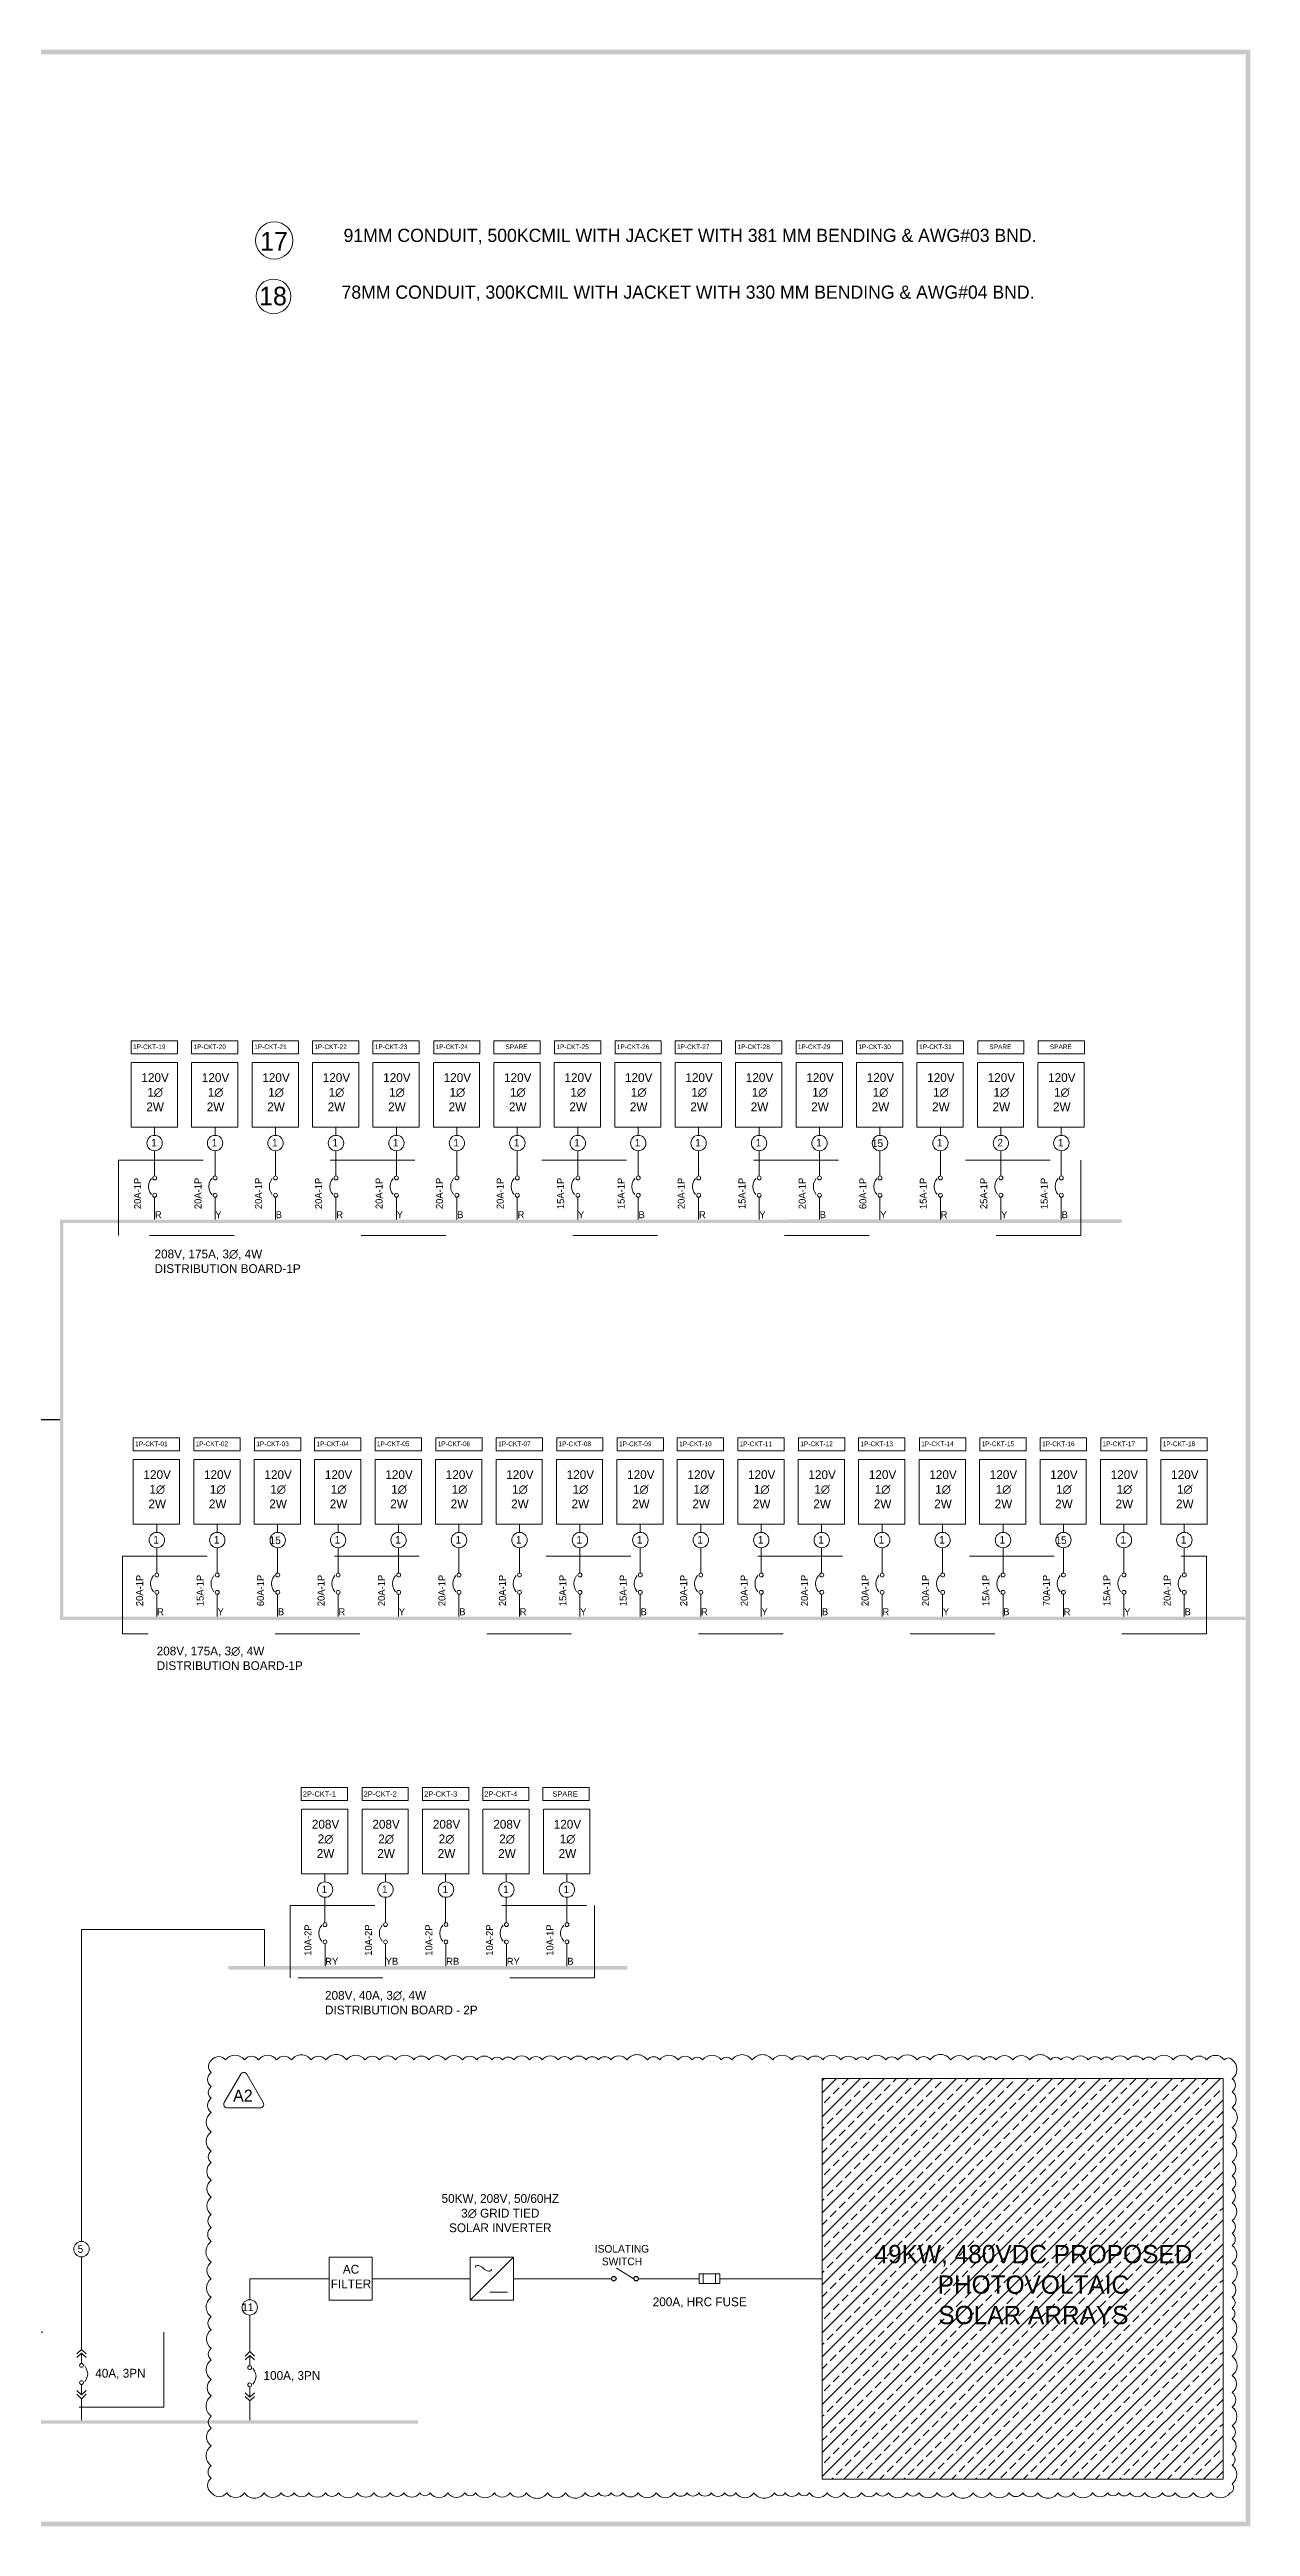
# Model space of a CAD drawing. Header units: millimetres. Extents: x 1.5 to 41.7, y 0.8 to 32.4.
# Drawn here: x 26.34 to 41.66, y 0.75 to 32.35 of the extents above; entities that cross this region are included whole.
import ezdxf

# ---------------------------------------------------------------- set-up
doc = ezdxf.new("R2010")
doc.units = ezdxf.units.MM
doc.header["$LTSCALE"] = 6
doc.linetypes.add('ACAD_ISO03W100', pattern=[30, 12, -18])
doc.linetypes.add('HIDDEN', pattern=[0.2, 0.1, -0.1])
for name, color, linetype in [('DASH', 7, 'ACAD_ISO03W100'), ('E-SYMB-SOURCE-DC', 7, 'Continuous'), ('PDF_Geometry', 7, 'Continuous'), ('PDF_Solid Fills', 7, 'Continuous'), ('PDF_Text', 7, 'Continuous')]:
    doc.layers.add(name, color=color, linetype=linetype)
doc.layers.add('Power', color=7, linetype='Continuous', lineweight=13)
doc.layers.add('UPS', color=7, linetype='Continuous', lineweight=13)
doc.styles.get("Standard").update_dxf_attribs({"font": 'gdt.shx'})

msp = doc.modelspace()

# ---------------------------------------------------------------- hatches: boundary and pattern name
at = {"lineweight": 0, "transparency": 33554559}
h = msp.add_hatch(dxfattribs=at)
h.set_pattern_fill('ANSI33', color=256, scale=0.034075)
h.set_pattern_definition([(45, (-25.47558, -2.7552), (-0.1530018, 0.1530018), []), (45, (-25.32257, -2.7552), (-0.1530018, 0.1530018), [0.1081886, -0.0540943])])
h.paths.add_polyline_path([(36.199, 6.471), (36.199, 1.359), (41.311, 1.359), (41.311, 6.471)])

# ---------------------------------------------------------------- linework, layer by layer
at = {"lineweight": 0}
for p, q in [((29.913, 3.916), (28.898, 3.916)), ((31.711, 3.916), (30.461, 3.916)), ((33.512, 3.916), (32.262, 3.916)), ((34.343, 3.916), (33.855, 3.916))]:
    msp.add_line(p, q, dxfattribs=at)
msp.add_lwpolyline([(36.199, 6.471), (41.311, 6.471), (41.311, 1.359), (36.199, 1.359)], close=True, dxfattribs=at)
at = {"layer": 'DASH', "linetype": 'ACAD_ISO03W100', "lineweight": 0, "ltscale": 0.015, "transparency": 33554687}
for points in [[(27.225, 18.183), (39.499, 18.183), (39.499, 17.222), (27.225, 17.222)], [(27.277, 13.133), (41.102, 13.133), (41.102, 12.144), (27.277, 12.144)], [(29.415, 8.676), (33.295, 8.676), (33.295, 7.752), (29.415, 7.752)], [(17.081, 3.232), (27.802, 3.232), (27.802, 2.276), (17.081, 2.276)]]:
    msp.add_lwpolyline(points, close=True, dxfattribs=at)
at = {"layer": 'E-SYMB-SOURCE-DC'}
for centre in [(33.541, 3.916), (33.826, 3.916)]:
    msp.add_circle(centre, 0.0286, dxfattribs=at)
at = {"layer": 'PDF_Geometry', "lineweight": 0, "transparency": 33554687}
for p, q in [((34.629, 3.916), (34.343, 3.916)), ((34.629, 3.976), (34.629, 3.854)), ((34.892, 3.976), (34.629, 3.976)), ((34.629, 3.854), (34.892, 3.854)), ((34.681, 3.854), (34.681, 3.976)), ((34.838, 3.854), (34.838, 3.976)), ((34.892, 3.854), (34.892, 3.976))]:
    msp.add_line(p, q, dxfattribs=at)
for points in [[(27.386, 19.707), (27.976, 19.707), (27.976, 19.541), (27.386, 19.541)], [(28.157, 19.707), (28.747, 19.707), (28.747, 19.541), (28.157, 19.541)], [(28.932, 19.707), (29.521, 19.707), (29.521, 19.541), (28.932, 19.541)], [(29.699, 19.707), (30.289, 19.707), (30.289, 19.541), (29.699, 19.541)], [(30.47, 19.707), (31.059, 19.707), (31.059, 19.541), (30.47, 19.541)], [(31.244, 19.707), (31.834, 19.707), (31.834, 19.541), (31.244, 19.541)], [(32.011, 19.707), (32.601, 19.707), (32.601, 19.541), (32.011, 19.541)], [(32.786, 19.707), (33.376, 19.707), (33.376, 19.541), (32.786, 19.541)], [(33.557, 19.707), (34.147, 19.707), (34.147, 19.541), (33.557, 19.541)], [(34.324, 19.707), (34.914, 19.707), (34.914, 19.541), (34.324, 19.541)], [(35.095, 19.707), (35.685, 19.707), (35.685, 19.541), (35.095, 19.541)], [(35.866, 19.707), (36.456, 19.707), (36.456, 19.541), (35.866, 19.541)], [(36.637, 19.707), (37.227, 19.707), (37.227, 19.541), (36.637, 19.541)], [(37.411, 19.707), (38.001, 19.707), (38.001, 19.541), (37.411, 19.541)], [(38.182, 19.707), (38.772, 19.707), (38.772, 19.541), (38.182, 19.541)], [(38.953, 19.707), (39.543, 19.707), (39.543, 19.541), (38.953, 19.541)], [(27.413, 14.642), (28.003, 14.642), (28.003, 14.476), (27.413, 14.476)], [(28.184, 14.642), (28.774, 14.642), (28.774, 14.476), (28.184, 14.476)], [(28.959, 14.642), (29.549, 14.642), (29.549, 14.476), (28.959, 14.476)], [(29.726, 14.642), (30.316, 14.642), (30.316, 14.476), (29.726, 14.476)], [(30.497, 14.642), (31.087, 14.642), (31.087, 14.476), (30.497, 14.476)], [(31.272, 14.642), (31.861, 14.642), (31.861, 14.476), (31.272, 14.476)], [(32.042, 14.642), (32.632, 14.642), (32.632, 14.476), (32.042, 14.476)], [(32.813, 14.642), (33.403, 14.642), (33.403, 14.476), (32.813, 14.476)], [(33.584, 14.642), (34.174, 14.642), (34.174, 14.476), (33.584, 14.476)], [(34.351, 14.642), (34.941, 14.642), (34.941, 14.476), (34.351, 14.476)], [(35.122, 14.642), (35.712, 14.642), (35.712, 14.476), (35.122, 14.476)], [(35.897, 14.642), (36.487, 14.642), (36.487, 14.476), (35.897, 14.476)], [(36.664, 14.642), (37.254, 14.642), (37.254, 14.476), (36.664, 14.476)], [(37.439, 14.642), (38.029, 14.642), (38.029, 14.476), (37.439, 14.476)], [(38.21, 14.642), (38.799, 14.642), (38.799, 14.476), (38.21, 14.476)], [(38.981, 14.642), (39.57, 14.642), (39.57, 14.476), (38.981, 14.476)], [(39.751, 14.642), (40.341, 14.642), (40.341, 14.476), (39.751, 14.476)], [(40.519, 14.642), (41.108, 14.642), (41.108, 14.476), (40.519, 14.476)], [(29.554, 10.183), (30.144, 10.183), (30.144, 10.016), (29.554, 10.016)], [(30.33, 10.183), (30.92, 10.183), (30.92, 10.016), (30.33, 10.016)], [(31.101, 10.183), (31.691, 10.183), (31.691, 10.016), (31.101, 10.016)], [(31.869, 10.183), (32.458, 10.183), (32.458, 10.016), (31.869, 10.016)], [(32.636, 10.183), (33.226, 10.183), (33.226, 10.016), (32.636, 10.016)], [(31.4, 8.458), (31.389, 8.454), (31.38, 8.445), (31.378, 8.434), (31.38, 8.42), (31.389, 8.413), (31.4, 8.409), (31.413, 8.413), (31.422, 8.42), (31.424, 8.434), (31.422, 8.445), (31.413, 8.454)], [(31.4, 8.238), (31.389, 8.234), (31.38, 8.224), (31.378, 8.213), (31.38, 8.2), (31.389, 8.193), (31.4, 8.189), (31.413, 8.193), (31.422, 8.2), (31.424, 8.213), (31.422, 8.224), (31.413, 8.234)]]:
    msp.add_lwpolyline(points, close=True, dxfattribs=at)
for points in [[(27.386, 19.431), (27.386, 18.606), (27.976, 18.606), (27.976, 19.431), (27.39, 19.431)], [(28.157, 19.431), (28.157, 18.606), (28.747, 18.606), (28.747, 19.431), (28.161, 19.431)], [(28.928, 19.431), (28.928, 18.606), (29.518, 18.606), (29.518, 19.431), (28.932, 19.431)], [(29.699, 19.431), (29.699, 18.606), (30.289, 18.606), (30.289, 19.431), (29.702, 19.431)], [(30.47, 19.431), (30.47, 18.606), (31.059, 18.606), (31.059, 19.431), (30.473, 19.431)], [(31.24, 19.431), (31.24, 18.606), (31.83, 18.606), (31.83, 19.431), (31.244, 19.431)], [(32.011, 19.431), (32.011, 18.606), (32.601, 18.606), (32.601, 19.431), (32.015, 19.431)], [(32.782, 19.431), (32.782, 18.606), (33.372, 18.606), (33.372, 19.431), (32.786, 19.431)], [(33.553, 19.431), (33.553, 18.606), (34.143, 18.606), (34.143, 19.431), (33.557, 19.431)], [(34.324, 19.431), (34.324, 18.606), (34.914, 18.606), (34.914, 19.431), (34.328, 19.431)], [(35.095, 19.431), (35.095, 18.606), (35.685, 18.606), (35.685, 19.431), (35.099, 19.431)], [(35.866, 19.431), (35.866, 18.606), (36.456, 18.606), (36.456, 19.431), (35.87, 19.431)], [(36.637, 19.431), (36.637, 18.606), (37.227, 18.606), (37.227, 19.431), (36.641, 19.431)], [(37.408, 19.431), (37.408, 18.606), (37.998, 18.606), (37.998, 19.431), (37.411, 19.431)], [(38.179, 19.431), (38.179, 18.606), (38.768, 18.606), (38.768, 19.431), (38.182, 19.431)], [(38.949, 19.431), (38.949, 18.606), (39.539, 18.606), (39.539, 19.431), (38.953, 19.431)], [(27.685, 18.503), (27.685, 18.606)], [(28.456, 18.503), (28.456, 18.606)], [(29.226, 18.503), (29.226, 18.606)], [(29.997, 18.503), (29.997, 18.606)], [(30.768, 18.503), (30.768, 18.606)], [(31.539, 18.503), (31.539, 18.606)], [(32.31, 18.503), (32.31, 18.606)], [(33.081, 18.503), (33.081, 18.606)], [(33.852, 18.503), (33.852, 18.606)], [(34.623, 18.503), (34.623, 18.606)], [(35.394, 18.503), (35.394, 18.606)], [(36.165, 18.503), (36.165, 18.606)], [(36.935, 18.503), (36.935, 18.606)], [(37.706, 18.503), (37.706, 18.606)], [(38.477, 18.503), (38.477, 18.606)], [(39.248, 18.503), (39.248, 18.606)], [(27.685, 17.982), (27.685, 18.305)], [(28.456, 17.982), (28.456, 18.305)], [(29.226, 17.982), (29.226, 18.305)], [(29.997, 17.982), (29.997, 18.305)], [(30.768, 17.982), (30.768, 18.305)], [(31.539, 17.982), (31.539, 18.305)], [(32.31, 17.982), (32.31, 18.305)], [(33.081, 17.982), (33.081, 18.305)], [(33.852, 17.982), (33.852, 18.305)], [(34.623, 17.982), (34.623, 18.305)], [(35.394, 17.982), (35.394, 18.305)], [(36.165, 17.982), (36.165, 18.305)], [(36.935, 17.982), (36.935, 18.305)], [(37.706, 17.982), (37.706, 18.305)], [(38.477, 17.982), (38.477, 18.305)], [(39.248, 17.982), (39.248, 18.305)], [(27.644, 17.951), (27.623, 17.919), (27.61, 17.885), (27.606, 17.848), (27.61, 17.811), (27.623, 17.775), (27.644, 17.745)], [(27.685, 17.714), (27.685, 17.428)], [(28.414, 17.951), (28.394, 17.919), (28.381, 17.885), (28.377, 17.848), (28.381, 17.811), (28.394, 17.775), (28.414, 17.745)], [(28.456, 17.714), (28.456, 17.428)], [(29.185, 17.951), (29.165, 17.919), (29.152, 17.885), (29.148, 17.848), (29.152, 17.811), (29.165, 17.775), (29.185, 17.745)], [(29.226, 17.714), (29.226, 17.428)], [(29.956, 17.951), (29.936, 17.919), (29.923, 17.885), (29.919, 17.848), (29.923, 17.811), (29.936, 17.775), (29.956, 17.745)], [(29.997, 17.714), (29.997, 17.428)], [(30.727, 17.951), (30.707, 17.919), (30.694, 17.885), (30.69, 17.848), (30.694, 17.811), (30.707, 17.775), (30.727, 17.745)], [(30.768, 17.714), (30.768, 17.428)], [(31.498, 17.951), (31.478, 17.919), (31.464, 17.885), (31.461, 17.848), (31.464, 17.811), (31.478, 17.775), (31.498, 17.745)], [(31.539, 17.714), (31.539, 17.428)], [(32.269, 17.951), (32.248, 17.919), (32.235, 17.885), (32.232, 17.848), (32.235, 17.811), (32.248, 17.775), (32.269, 17.745)], [(32.31, 17.714), (32.31, 17.428)], [(33.04, 17.951), (33.019, 17.919), (33.006, 17.885), (33.003, 17.848), (33.006, 17.811), (33.019, 17.775), (33.04, 17.745)], [(33.081, 17.714), (33.081, 17.428)], [(33.811, 17.951), (33.79, 17.919), (33.777, 17.885), (33.773, 17.848), (33.777, 17.811), (33.79, 17.775), (33.811, 17.745)], [(33.852, 17.714), (33.852, 17.428)], [(34.582, 17.951), (34.561, 17.919), (34.548, 17.885), (34.544, 17.848), (34.548, 17.811), (34.561, 17.775), (34.582, 17.745)], [(34.623, 17.714), (34.623, 17.428)], [(35.353, 17.951), (35.332, 17.919), (35.319, 17.885), (35.315, 17.848), (35.319, 17.811), (35.332, 17.775), (35.353, 17.745)], [(35.394, 17.714), (35.394, 17.428)], [(36.123, 17.951), (36.103, 17.919), (36.09, 17.885), (36.086, 17.848), (36.09, 17.811), (36.103, 17.775), (36.123, 17.745)], [(36.165, 17.714), (36.165, 17.428)], [(36.894, 17.951), (36.874, 17.919), (36.861, 17.885), (36.857, 17.848), (36.861, 17.811), (36.874, 17.775), (36.894, 17.745)], [(36.935, 17.714), (36.935, 17.428)], [(37.665, 17.951), (37.645, 17.919), (37.632, 17.885), (37.628, 17.848), (37.632, 17.811), (37.645, 17.775), (37.665, 17.745)], [(37.706, 17.714), (37.706, 17.428)], [(38.436, 17.951), (38.416, 17.919), (38.403, 17.885), (38.399, 17.848), (38.403, 17.811), (38.416, 17.775), (38.436, 17.745)], [(38.477, 17.714), (38.477, 17.428)], [(39.207, 17.951), (39.187, 17.919), (39.173, 17.885), (39.17, 17.848), (39.173, 17.811), (39.187, 17.775), (39.207, 17.745)], [(39.248, 17.714), (39.248, 17.428)], [(27.413, 14.366), (27.413, 13.541), (28.003, 13.541), (28.003, 14.366), (27.417, 14.366)], [(28.184, 14.366), (28.184, 13.541), (28.774, 13.541), (28.774, 14.366), (28.188, 14.366)], [(28.955, 14.366), (28.955, 13.541), (29.545, 13.541), (29.545, 14.366), (28.959, 14.366)], [(29.726, 14.366), (29.726, 13.541), (30.316, 13.541), (30.316, 14.366), (29.73, 14.366)], [(30.497, 14.366), (30.497, 13.541), (31.087, 13.541), (31.087, 14.366), (30.501, 14.366)], [(31.268, 14.366), (31.268, 13.541), (31.858, 13.541), (31.858, 14.366), (31.272, 14.366)], [(32.039, 14.366), (32.039, 13.541), (32.629, 13.541), (32.629, 14.366), (32.042, 14.366)], [(32.81, 14.366), (32.81, 13.541), (33.399, 13.541), (33.399, 14.366), (32.813, 14.366)], [(33.581, 14.366), (33.581, 13.541), (34.17, 13.541), (34.17, 14.366), (33.584, 14.366)], [(34.351, 14.366), (34.351, 13.541), (34.941, 13.541), (34.941, 14.366), (34.355, 14.366)], [(35.122, 14.366), (35.122, 13.541), (35.712, 13.541), (35.712, 14.366), (35.126, 14.366)], [(35.893, 14.366), (35.893, 13.541), (36.483, 13.541), (36.483, 14.366), (35.897, 14.366)], [(36.664, 14.366), (36.664, 13.541), (37.254, 13.541), (37.254, 14.366), (36.668, 14.366)], [(37.435, 14.366), (37.435, 13.541), (38.025, 13.541), (38.025, 14.366), (37.439, 14.366)], [(38.206, 14.366), (38.206, 13.541), (38.796, 13.541), (38.796, 14.366), (38.21, 14.366)], [(38.977, 14.366), (38.977, 13.541), (39.567, 13.541), (39.567, 14.366), (38.981, 14.366)], [(39.748, 14.366), (39.748, 13.541), (40.338, 13.541), (40.338, 14.366), (39.751, 14.366)], [(40.519, 14.366), (40.519, 13.541), (41.108, 13.541), (41.108, 14.366), (40.522, 14.366)], [(27.712, 13.438), (27.712, 13.541)], [(28.483, 13.438), (28.483, 13.541)], [(29.254, 13.438), (29.254, 13.541)], [(30.025, 13.438), (30.025, 13.541)], [(30.796, 13.438), (30.796, 13.541)], [(31.566, 13.438), (31.566, 13.541)], [(32.337, 13.438), (32.337, 13.541)], [(33.108, 13.438), (33.108, 13.541)], [(33.879, 13.438), (33.879, 13.541)], [(34.65, 13.438), (34.65, 13.541)], [(35.421, 13.438), (35.421, 13.541)], [(36.192, 13.438), (36.192, 13.541)], [(36.963, 13.438), (36.963, 13.541)], [(37.734, 13.438), (37.734, 13.541)], [(38.505, 13.438), (38.505, 13.541)], [(39.275, 13.438), (39.275, 13.541)], [(40.046, 13.438), (40.046, 13.541)], [(40.817, 13.438), (40.817, 13.541)], [(27.712, 12.917), (27.712, 13.24)], [(28.483, 12.917), (28.483, 13.24)], [(29.254, 12.917), (29.254, 13.24)], [(30.025, 12.917), (30.025, 13.24)], [(30.796, 12.917), (30.796, 13.24)], [(31.566, 12.917), (31.566, 13.24)], [(32.337, 12.917), (32.337, 13.24)], [(33.108, 12.917), (33.108, 13.24)], [(33.879, 12.917), (33.879, 13.24)], [(34.65, 12.917), (34.65, 13.24)], [(35.421, 12.917), (35.421, 13.24)], [(36.192, 12.917), (36.192, 13.24)], [(36.963, 12.917), (36.963, 13.24)], [(37.734, 12.917), (37.734, 13.24)], [(38.505, 12.917), (38.505, 13.24)], [(39.275, 12.917), (39.275, 13.24)], [(40.046, 12.917), (40.046, 13.24)], [(40.817, 12.917), (40.817, 13.24)], [(27.671, 12.886), (27.65, 12.854), (27.637, 12.82), (27.634, 12.783), (27.637, 12.746), (27.65, 12.71), (27.671, 12.68)], [(27.712, 12.649), (27.712, 12.363)], [(28.442, 12.886), (28.421, 12.854), (28.408, 12.82), (28.405, 12.783), (28.408, 12.746), (28.421, 12.71), (28.442, 12.68)], [(28.483, 12.649), (28.483, 12.363)], [(29.213, 12.886), (29.192, 12.854), (29.179, 12.82), (29.175, 12.783), (29.179, 12.746), (29.192, 12.71), (29.213, 12.68)], [(29.254, 12.649), (29.254, 12.363)], [(29.984, 12.886), (29.963, 12.854), (29.95, 12.82), (29.946, 12.783), (29.95, 12.746), (29.963, 12.71), (29.984, 12.68)], [(30.025, 12.649), (30.025, 12.363)], [(30.755, 12.886), (30.734, 12.854), (30.721, 12.82), (30.717, 12.783), (30.721, 12.746), (30.734, 12.71), (30.755, 12.68)], [(30.796, 12.649), (30.796, 12.363)], [(31.525, 12.886), (31.505, 12.854), (31.492, 12.82), (31.488, 12.783), (31.492, 12.746), (31.505, 12.71), (31.525, 12.68)], [(31.566, 12.649), (31.566, 12.363)], [(32.296, 12.886), (32.276, 12.854), (32.263, 12.82), (32.259, 12.783), (32.263, 12.746), (32.276, 12.71), (32.296, 12.68)], [(32.337, 12.649), (32.337, 12.363)], [(33.067, 12.886), (33.047, 12.854), (33.034, 12.82), (33.03, 12.783), (33.034, 12.746), (33.047, 12.71), (33.067, 12.68)], [(33.108, 12.649), (33.108, 12.363)], [(33.838, 12.886), (33.818, 12.854), (33.805, 12.82), (33.801, 12.783), (33.805, 12.746), (33.818, 12.71), (33.838, 12.68)], [(33.879, 12.649), (33.879, 12.363)], [(34.609, 12.886), (34.588, 12.854), (34.575, 12.82), (34.572, 12.783), (34.575, 12.746), (34.588, 12.71), (34.609, 12.68)], [(34.65, 12.649), (34.65, 12.363)], [(35.38, 12.886), (35.359, 12.854), (35.346, 12.82), (35.343, 12.783), (35.346, 12.746), (35.359, 12.71), (35.38, 12.68)], [(35.421, 12.649), (35.421, 12.363)], [(36.151, 12.886), (36.13, 12.854), (36.117, 12.82), (36.113, 12.783), (36.117, 12.746), (36.13, 12.71), (36.151, 12.68)], [(36.192, 12.649), (36.192, 12.363)], [(36.922, 12.886), (36.901, 12.854), (36.888, 12.82), (36.884, 12.783), (36.888, 12.746), (36.901, 12.71), (36.922, 12.68)], [(36.963, 12.649), (36.963, 12.363)], [(37.693, 12.886), (37.672, 12.854), (37.659, 12.82), (37.655, 12.783), (37.659, 12.746), (37.672, 12.71), (37.693, 12.68)], [(37.734, 12.649), (37.734, 12.363)], [(38.463, 12.886), (38.443, 12.854), (38.43, 12.82), (38.426, 12.783), (38.43, 12.746), (38.443, 12.71), (38.463, 12.68)], [(38.505, 12.649), (38.505, 12.363)], [(39.234, 12.886), (39.214, 12.854), (39.201, 12.82), (39.197, 12.783), (39.201, 12.746), (39.214, 12.71), (39.234, 12.68)], [(39.275, 12.649), (39.275, 12.363)], [(40.005, 12.886), (39.985, 12.854), (39.972, 12.82), (39.968, 12.783), (39.972, 12.746), (39.985, 12.71), (40.005, 12.68)], [(40.046, 12.649), (40.046, 12.363)], [(40.776, 12.886), (40.756, 12.854), (40.743, 12.82), (40.739, 12.783), (40.743, 12.746), (40.756, 12.71), (40.776, 12.68)], [(40.817, 12.649), (40.817, 12.363)], [(29.558, 9.906), (29.558, 9.081), (30.149, 9.081), (30.149, 9.906), (29.563, 9.906)], [(30.33, 9.906), (30.33, 9.081), (30.92, 9.081), (30.92, 9.906), (30.334, 9.906)], [(31.101, 9.906), (31.101, 9.081), (31.691, 9.081), (31.691, 9.906), (31.105, 9.906)], [(31.872, 9.906), (31.872, 9.081), (32.462, 9.081), (32.462, 9.906), (31.876, 9.906)], [(32.643, 9.906), (32.643, 9.081), (33.235, 9.081), (33.235, 9.906), (32.647, 9.906)], [(29.854, 8.977), (29.854, 9.081)], [(30.629, 8.979), (30.629, 9.081)], [(31.396, 8.977), (31.396, 9.081)], [(32.167, 8.977), (32.167, 9.081)], [(32.944, 8.979), (32.944, 9.081)], [(29.854, 8.458), (29.854, 8.781)], [(30.629, 8.458), (30.629, 8.781)], [(31.396, 8.458), (31.396, 8.781)], [(32.167, 8.458), (32.167, 8.781)], [(32.944, 8.458), (32.944, 8.781)], [(29.817, 8.426), (29.797, 8.394), (29.784, 8.361), (29.778, 8.323), (29.784, 8.286), (29.797, 8.251), (29.817, 8.221)], [(30.588, 8.426), (30.568, 8.394), (30.554, 8.361), (30.551, 8.323), (30.554, 8.286), (30.568, 8.251), (30.588, 8.221)], [(31.361, 8.426), (31.338, 8.394), (31.325, 8.361), (31.322, 8.323), (31.325, 8.286), (31.338, 8.251), (31.361, 8.221)], [(32.132, 8.426), (32.109, 8.394), (32.096, 8.361), (32.093, 8.323), (32.096, 8.286), (32.109, 8.251), (32.132, 8.221)], [(32.903, 8.426), (32.882, 8.394), (32.867, 8.361), (32.863, 8.323), (32.867, 8.286), (32.882, 8.251), (32.903, 8.221)], [(29.858, 8.189), (29.858, 7.903)], [(30.629, 8.189), (30.629, 7.903)], [(31.4, 8.189), (31.4, 7.903)], [(32.173, 8.189), (32.173, 7.903)], [(32.944, 8.189), (32.944, 7.903)], [(26.752, 3.014), (26.752, 4.194)], [(28.898, 3.647), (28.898, 3.916)], [(28.898, 2.985), (28.898, 3.451)], [(26.811, 2.958), (26.752, 3.014), (26.692, 2.958)], [(26.692, 2.909), (26.752, 2.965), (26.752, 2.835)], [(26.811, 2.909), (26.752, 2.965)], [(28.957, 2.929), (28.898, 2.985), (28.838, 2.929)], [(28.838, 2.88), (28.898, 2.936), (28.898, 2.806)], [(28.957, 2.88), (28.898, 2.936)], [(26.752, 2.566), (26.752, 2.433)], [(26.793, 2.803), (26.813, 2.771), (26.826, 2.736), (26.832, 2.7), (26.826, 2.663), (26.813, 2.628), (26.793, 2.598)], [(28.898, 2.537), (28.898, 2.404)], [(28.939, 2.774), (28.959, 2.742), (28.972, 2.707), (28.978, 2.671), (28.972, 2.634), (28.959, 2.599), (28.939, 2.569)], [(26.692, 2.489), (26.752, 2.433), (26.811, 2.489)], [(26.692, 2.441), (26.752, 2.385), (26.811, 2.441)], [(26.752, 2.385), (26.752, 2.11)], [(28.838, 2.46), (28.898, 2.404), (28.957, 2.46)], [(28.838, 2.412), (28.898, 2.356), (28.957, 2.412)], [(28.898, 2.356), (28.898, 2.11)]]:
    msp.add_lwpolyline(points, dxfattribs=at)
at = {"layer": 'PDF_Geometry', "linetype": 'ByBlock', "lineweight": 0}
for points in [[(41.427, 6.706, -0.520567), (41.427, 6.467, -0.520567), (41.427, 6.299, -0.520567), (41.427, 6.1, -0.520567), (41.427, 5.843, -0.520567), (41.427, 5.639, -0.520567), (41.427, 5.406, -0.520567), (41.427, 5.229, -0.520567), (41.427, 5.051, -0.520567), (41.427, 4.885, -0.520567), (41.427, 4.658, -0.520567), (41.427, 4.494, -0.520567), (41.427, 4.339, -0.520567), (41.427, 4.113, -0.520567), (41.427, 3.863, -0.520567), (41.427, 3.68, -0.520567), (41.427, 3.538, -0.520567), (41.427, 3.401, -0.520567), (41.427, 3.163, -0.520567), (41.427, 2.927, -0.520567), (41.427, 2.68, -0.520567), (41.427, 2.463, -0.520567), (41.427, 2.278, -0.520567), (41.427, 2.039, -0.520567), (41.427, 1.876, -0.520567), (41.427, 1.679, -0.520567), (41.427, 1.536, -0.520567), (41.427, 1.3, -0.520567), (41.402, 1.182, -0.520567), (41.158, 1.182, -0.520567), (40.934, 1.182, -0.520567), (40.7, 1.182, -0.520567), (40.538, 1.182, -0.520567), (40.313, 1.182, -0.520567), (40.122, 1.182, -0.520567), (39.98, 1.182, -0.520567), (39.84, 1.182, -0.520567), (39.648, 1.182, -0.520567), (39.403, 1.182, -0.520567), (39.205, 1.182, -0.520567), (38.951, 1.182, -0.520567), (38.758, 1.182, -0.520567), (38.582, 1.182, -0.520567), (38.339, 1.182, -0.520567), (38.124, 1.182, -0.520567), (37.864, 1.182, -0.520567), (37.665, 1.182, -0.520567), (37.432, 1.182, -0.520567), (37.282, 1.182, -0.520567), (37.045, 1.182, -0.520567), (36.89, 1.182, -0.520567), (36.702, 1.182, -0.520567), (36.476, 1.182, -0.520567), (36.263, 1.182, -0.520567), (36.035, 1.182, -0.520567), (35.9, 1.182, -0.520567), (35.726, 1.182, -0.520567), (35.589, 1.182, -0.520567), (35.33, 1.182, -0.520567), (35.098, 1.182, -0.520567), (34.955, 1.182, -0.520567), (34.784, 1.182, -0.520567), (34.627, 1.182, -0.520567), (34.474, 1.182, -0.520567), (34.314, 1.182, -0.520567), (34.083, 1.182, -0.520567), (33.852, 1.182, -0.520567), (33.658, 1.182, -0.520567), (33.507, 1.182, -0.520567), (33.349, 1.182, -0.520567), (33.175, 1.182, -0.520567), (32.925, 1.182, -0.520567), (32.695, 1.182, -0.520567), (32.429, 1.182, -0.520567), (32.218, 1.182, -0.520567), (32.018, 1.182, -0.520567), (31.779, 1.182, -0.520567), (31.643, 1.182, -0.520567), (31.426, 1.182, -0.520567), (31.2, 1.182, -0.520567), (31.066, 1.182, -0.520567), (30.864, 1.182, -0.520567), (30.689, 1.182, -0.520567), (30.482, 1.182, -0.520567), (30.274, 1.182, -0.520567), (30.03, 1.182, -0.520567), (29.864, 1.182, -0.520567), (29.653, 1.182, -0.520567), (29.464, 1.182, -0.520567), (29.298, 1.182, -0.520567), (29.083, 1.182, -0.520567), (28.831, 1.182, -0.520567), (28.605, 1.182, -0.520567), (28.408, 1.187, -0.520567), (28.408, 1.371, -0.520567), (28.408, 1.53, -0.520567), (28.408, 1.782, -0.520567), (28.408, 2.01, -0.520567), (28.408, 2.161, -0.520567), (28.408, 2.421, -0.520567), (28.408, 2.63, -0.520567), (28.408, 2.878, -0.520567), (28.408, 3.028, -0.520567), (28.408, 3.265, -0.520567), (28.408, 3.429, -0.520567), (28.408, 3.678, -0.520567), (28.408, 3.915, -0.520567), (28.408, 4.128, -0.520567), (28.408, 4.392, -0.520567), (28.408, 4.57, -0.520567), (28.408, 4.735, -0.520567), (28.408, 4.955, -0.520567), (28.408, 5.171, -0.520567), (28.408, 5.397, -0.520567), (28.408, 5.544, -0.520567), (28.408, 5.789, -0.520567), (28.408, 6.034, -0.520567), (28.408, 6.218, -0.520567), (28.408, 6.367, -0.520567), (28.408, 6.548, -0.520567), (28.416, 6.706, -0.520567), (28.589, 6.706, -0.520567), (28.83, 6.706, -0.520567), (29.011, 6.706, -0.520567), (29.241, 6.706, -0.520567), (29.43, 6.706, -0.520567), (29.681, 6.706, -0.520567), (29.868, 6.706, -0.520567), (30.134, 6.706, -0.520567), (30.367, 6.706, -0.520567), (30.555, 6.706, -0.520567), (30.757, 6.706, -0.520567), (30.991, 6.706, -0.520567), (31.184, 6.706, -0.520567), (31.395, 6.706, -0.520567), (31.611, 6.706, -0.520567), (31.794, 6.706, -0.520567), (31.987, 6.706, -0.520567), (32.123, 6.706, -0.520567), (32.267, 6.706, -0.520567), (32.465, 6.706, -0.520567), (32.629, 6.706, -0.520567), (32.832, 6.706, -0.520567), (32.994, 6.706, -0.520567), (33.188, 6.706, -0.520567), (33.345, 6.706, -0.520567), (33.505, 6.706, -0.520567), (33.707, 6.706, -0.520567), (33.971, 6.706, -0.520567), (34.128, 6.706, -0.520567), (34.36, 6.706, -0.520567), (34.54, 6.706, -0.520567), (34.674, 6.706, -0.520567), (34.912, 6.706, -0.520567), (35.046, 6.706, -0.520567), (35.306, 6.706, -0.520567), (35.569, 6.706, -0.520567), (35.81, 6.706, -0.520567), (36.014, 6.706, -0.520567), (36.207, 6.706, -0.520567), (36.438, 6.706, -0.520567), (36.629, 6.706, -0.520567), (36.779, 6.706, -0.520567), (37.009, 6.706, -0.520567), (37.163, 6.706, -0.520567), (37.41, 6.706, -0.520567), (37.574, 6.706, -0.520567), (37.841, 6.706, -0.520567), (38.058, 6.706, -0.520567), (38.261, 6.706, -0.520567), (38.417, 6.706, -0.520567), (38.63, 6.706, -0.520567), (38.848, 6.706, -0.520567), (39.11, 6.706, -0.520567), (39.243, 6.706, -0.520567), (39.395, 6.706, -0.520567), (39.592, 6.706, -0.520567), (39.757, 6.706, -0.520567), (39.896, 6.706, -0.520567), (40.099, 6.706, -0.520567), (40.293, 6.706, -0.520567), (40.436, 6.706, -0.520567), (40.677, 6.706, -0.520567), (40.908, 6.706, -0.520567), (41.101, 6.706, -0.520567), (41.328, 6.706, -0.520567)], [(28.783, 6.524), (28.574, 6.162, 0.57735), (28.613, 6.094), (29.031, 6.094, 0.57735), (29.07, 6.162), (28.861, 6.524, 0.57735)]]:
    msp.add_lwpolyline(points, format="xyb", close=True, dxfattribs=at)
at = {"layer": 'PDF_Geometry', "lineweight": 0, "transparency": 33554687}
for centre, radius in [((29.21, 29.917), 0.238), ((29.201, 29.204), 0.221), ((27.685, 18.403), 0.0982), ((28.456, 18.403), 0.0982), ((29.227, 18.403), 0.0982), ((29.998, 18.403), 0.0982), ((30.769, 18.403), 0.0982), ((31.54, 18.403), 0.0982), ((32.311, 18.403), 0.0982), ((33.082, 18.403), 0.0982), ((33.853, 18.403), 0.0982), ((34.623, 18.403), 0.0982), ((35.394, 18.403), 0.0982), ((36.165, 18.403), 0.0982), ((36.936, 18.403), 0.0982), ((37.707, 18.403), 0.0982), ((38.478, 18.403), 0.0982), ((39.249, 18.403), 0.0982), ((27.686, 17.958), 0.0248), ((27.686, 17.737), 0.0248), ((28.456, 17.958), 0.0248), ((28.456, 17.737), 0.0248), ((29.227, 17.958), 0.0248), ((29.227, 17.737), 0.0248), ((29.998, 17.958), 0.0248), ((29.998, 17.737), 0.0248), ((30.769, 17.958), 0.0248), ((30.769, 17.737), 0.0248), ((31.54, 17.958), 0.0248), ((31.54, 17.737), 0.0248), ((32.311, 17.958), 0.0248), ((32.311, 17.737), 0.0248), ((33.082, 17.958), 0.0248), ((33.082, 17.737), 0.0248), ((33.853, 17.958), 0.0248), ((33.853, 17.737), 0.0248), ((34.624, 17.958), 0.0248), ((34.624, 17.737), 0.0248), ((35.395, 17.958), 0.0248), ((35.395, 17.737), 0.0248), ((36.165, 17.958), 0.0248), ((36.165, 17.737), 0.0248), ((36.936, 17.958), 0.0248), ((36.936, 17.737), 0.0248), ((37.707, 17.958), 0.0248), ((37.707, 17.737), 0.0248), ((38.478, 17.958), 0.0248), ((38.478, 17.737), 0.0248), ((39.249, 17.958), 0.0248), ((39.249, 17.737), 0.0248), ((27.713, 13.338), 0.0982), ((28.484, 13.338), 0.0982), ((29.255, 13.338), 0.0982), ((30.025, 13.338), 0.0982), ((30.796, 13.338), 0.0982), ((31.567, 13.338), 0.0982), ((32.338, 13.338), 0.0982), ((33.109, 13.338), 0.0982), ((33.88, 13.338), 0.0982), ((34.651, 13.338), 0.0982), ((35.422, 13.338), 0.0982), ((36.193, 13.338), 0.0982), ((36.964, 13.338), 0.0982), ((37.734, 13.338), 0.0982), ((38.505, 13.338), 0.0982), ((39.276, 13.338), 0.0982), ((40.047, 13.338), 0.0982), ((40.818, 13.338), 0.0982), ((27.713, 12.893), 0.0248), ((27.713, 12.672), 0.0248), ((28.484, 12.893), 0.0248), ((28.484, 12.672), 0.0248), ((29.255, 12.893), 0.0248), ((29.255, 12.672), 0.0248), ((30.026, 12.893), 0.0248), ((30.026, 12.672), 0.0248), ((30.797, 12.893), 0.0248), ((30.797, 12.672), 0.0248), ((31.567, 12.893), 0.0248), ((31.567, 12.672), 0.0248), ((32.338, 12.893), 0.0248), ((32.338, 12.672), 0.0248), ((33.109, 12.893), 0.0248), ((33.109, 12.672), 0.0248), ((33.88, 12.893), 0.0248), ((33.88, 12.672), 0.0248), ((34.651, 12.893), 0.0248), ((34.651, 12.672), 0.0248), ((35.422, 12.893), 0.0248), ((35.422, 12.672), 0.0248), ((36.193, 12.893), 0.0248), ((36.193, 12.672), 0.0248), ((36.964, 12.893), 0.0248), ((36.964, 12.672), 0.0248), ((37.735, 12.893), 0.0248), ((37.735, 12.672), 0.0248), ((38.506, 12.893), 0.0248), ((38.506, 12.672), 0.0248), ((39.276, 12.893), 0.0248), ((39.276, 12.672), 0.0248), ((40.047, 12.893), 0.0248), ((40.047, 12.672), 0.0248), ((40.818, 12.893), 0.0248), ((40.818, 12.672), 0.0248), ((29.859, 8.879), 0.098), ((30.63, 8.879), 0.0982), ((31.401, 8.879), 0.0982), ((32.172, 8.879), 0.0982), ((32.943, 8.879), 0.0982), ((29.858, 8.433), 0.0243), ((29.858, 8.213), 0.0243), ((30.63, 8.433), 0.0248), ((30.63, 8.213), 0.0248), ((32.172, 8.433), 0.0248), ((32.172, 8.213), 0.0249), ((32.944, 8.433), 0.0243), ((32.944, 8.213), 0.0243), ((26.752, 4.292), 0.0982), ((28.898, 3.549), 0.0982), ((26.752, 2.81), 0.0243), ((26.752, 2.59), 0.0243), ((28.898, 2.781), 0.0243), ((28.898, 2.561), 0.0243)]:
    msp.add_circle(centre, radius, dxfattribs=at)
at = {"layer": 'PDF_Solid Fills', "lineweight": 9, "transparency": 33554687}
for points in [[(1.538, 32.353), (1.602, 32.29), (41.661, 32.353)], [(1.602, 32.29), (41.661, 32.353), (41.661, 32.29)], [(41.661, 32.353), (41.598, 32.289), (41.661, 0.755)], [(41.598, 32.289), (41.661, 0.755), (41.598, 0.818)], [(41.661, 0.755), (41.661, 0.818), (1.538, 0.755)], [(41.661, 0.818), (1.538, 0.755), (1.602, 0.818)]]:
    msp.add_solid(points, dxfattribs=at)
at = {"layer": 'PDF_Solid Fills', "color": 8, "lineweight": 0, "true_color": 0x808080, "transparency": 33554687}
for points in [[(40.019, 17.428), (40.019, 17.385), (26.477, 17.427)], [(40.019, 17.385), (26.477, 17.427), (26.477, 17.384)], [(26.477, 17.427), (26.52, 17.427), (26.477, 12.32)], [(26.52, 17.427), (26.477, 12.32), (26.52, 12.32)], [(41.594, 12.363), (41.594, 12.32), (26.477, 12.363)], [(41.594, 12.32), (26.477, 12.363), (26.477, 12.32)], [(33.715, 7.903), (33.715, 7.86), (28.623, 7.903)], [(33.715, 7.86), (28.623, 7.903), (28.623, 7.86)], [(22.459, 2.11), (22.459, 2.068), (31.044, 2.11)], [(22.459, 2.068), (31.044, 2.11), (31.044, 2.068)]]:
    msp.add_solid(points, dxfattribs=at)
at = {"layer": 'PDF_Text', "transparency": 33554687}
msp.add_line((26.477, 14.873), (24.605, 14.873), dxfattribs=at)
at = {"layer": 'PDF_Text', "lineweight": 0, "transparency": 33554687}
for p, q in [((27.984, 8.372), (26.752, 8.372)), ((26.752, 4.39), (26.752, 8.372)), ((29.087, 8.372), (27.984, 8.372)), ((29.087, 8.372), (29.087, 7.903)), ((34.892, 3.915), (36.199, 3.915))]:
    msp.add_line(p, q, dxfattribs=at)
for p in [(26.752, 2.953), (28.898, 2.924)]:
    msp.add_point(p, dxfattribs=at)
at = {"layer": 'Power'}
msp.add_line((33.798, 3.916), (33.575, 4.05), dxfattribs=at)
at = {"layer": 'UPS'}
for p, q in [((29.913, 4.19), (29.913, 3.642)), ((30.461, 4.19), (29.913, 4.19)), ((30.461, 3.642), (30.461, 4.19)), ((31.711, 3.64), (32.262, 4.192)), ((31.711, 4.192), (31.711, 3.64)), ((32.262, 4.192), (31.711, 4.192)), ((32.262, 3.64), (32.262, 4.192)), ((29.913, 3.642), (30.461, 3.642)), ((31.711, 3.64), (32.262, 3.64)), ((31.96, 3.743), (32.187, 3.743))]:
    msp.add_line(p, q, dxfattribs=at)
for centre, start_param, end_param in [((31.841, 4.013), -1.570796, 0.37586), ((31.915, 4.083), 1.570796, 3.517453)]:
    msp.add_ellipse(centre, major_axis=(-0.0579, 0.0615), ratio=0.602115, start_param=start_param, end_param=end_param, dxfattribs=at)

# ---------------------------------------------------------------- texts
at = {"linetype": 'HIDDEN', "lineweight": 0, "ltscale": 0.4, "insert": (32.812, 4.346), "char_height": 0.09704, "width": 1.66672, "attachment_point": 1}
msp.add_mtext('\\pxqc;ISOLATING^JSWITCH', dxfattribs=at)
at = {"layer": 'PDF_Text', "transparency": 33554687}
for s, height, p in [('91MM CONDUIT, 500KCMIL WITH JACKET WITH 381 MM BENDING & AWG#03 BND.', 0.168, (30.095, 29.898)), ('78MM CONDUIT, 300KCMIL WITH JACKET WITH 330 MM BENDING & AWG#04 BND. ', 0.168, (30.069, 29.174)), ('1', 0.0965, (27.641, 18.359)), ('1', 0.0965, (28.412, 18.359)), ('1', 0.0965, (29.182, 18.359)), ('1', 0.0965, (29.953, 18.359)), ('1', 0.0965, (30.724, 18.359)), ('1', 0.0965, (31.495, 18.359)), ('1', 0.0965, (32.266, 18.359)), ('1', 0.0965, (33.037, 18.359)), ('1', 0.0965, (33.808, 18.359)), ('1', 0.0965, (34.579, 18.359)), ('1', 0.0965, (35.35, 18.359)), ('1', 0.0965, (36.121, 18.359)), ('15', 0.0965, (36.833, 18.352)), ('1', 0.0965, (37.662, 18.359)), ('2', 0.0965, (38.433, 18.359)), ('1', 0.0965, (39.204, 18.359)), ('R', 0.0896, (27.688, 17.444)), ('Y', 0.0896, (28.459, 17.444)), ('B', 0.0896, (29.23, 17.444)), ('R', 0.0896, (30.001, 17.444)), ('Y', 0.0896, (30.772, 17.444)), ('B', 0.0896, (31.543, 17.444)), ('R', 0.0896, (32.314, 17.444)), ('Y', 0.0896, (33.085, 17.444)), ('B', 0.0896, (33.856, 17.444)), ('R', 0.0896, (34.627, 17.444)), ('Y', 0.0896, (35.397, 17.444)), ('B', 0.0896, (36.168, 17.444)), ('Y', 0.0896, (36.939, 17.444)), ('R', 0.0896, (37.71, 17.444)), ('Y', 0.0896, (38.481, 17.444)), ('B', 0.0896, (39.252, 17.444)), ('1', 0.0965, (27.668, 13.294)), ('1', 0.0965, (28.439, 13.294)), ('15', 0.0965, (29.151, 13.287)), ('1', 0.0965, (29.981, 13.294)), ('1', 0.0965, (30.752, 13.294)), ('1', 0.0965, (31.523, 13.294)), ('1', 0.0965, (32.293, 13.294)), ('1', 0.0965, (33.064, 13.294)), ('1', 0.0965, (33.835, 13.294)), ('1', 0.0965, (34.606, 13.294)), ('1', 0.0965, (35.377, 13.294)), ('1', 0.0965, (36.148, 13.294)), ('1', 0.0965, (36.919, 13.294)), ('1', 0.0965, (37.69, 13.294)), ('1', 0.0965, (38.461, 13.294)), ('15', 0.0965, (39.173, 13.288)), ('1', 0.0965, (40.002, 13.294)), ('1', 0.0965, (40.773, 13.294)), ('R', 0.0896, (27.716, 12.379)), ('Y', 0.0896, (28.487, 12.379)), ('B', 0.0896, (29.258, 12.379)), ('R', 0.0896, (30.029, 12.379)), ('Y', 0.0896, (30.799, 12.379)), ('B', 0.0896, (31.57, 12.379)), ('R', 0.0896, (32.341, 12.379)), ('Y', 0.0896, (33.112, 12.379)), ('B', 0.0896, (33.883, 12.379)), ('R', 0.0896, (34.654, 12.379)), ('Y', 0.0896, (35.425, 12.379)), ('B', 0.0896, (36.196, 12.379)), ('R', 0.0896, (36.967, 12.379)), ('Y', 0.0896, (37.738, 12.379)), ('B', 0.0896, (38.508, 12.379)), ('R', 0.0896, (39.279, 12.379)), ('Y', 0.0896, (40.05, 12.379)), ('B', 0.0896, (40.821, 12.379)), ('2P-CKT-1', 0.0688, (29.575, 10.065)), ('2P-CKT-2', 0.0688, (30.351, 10.065)), ('2P-CKT-3', 0.0688, (31.122, 10.065)), ('2P-CKT-4', 0.0688, (31.889, 10.065)), ('SPARE', 0.0688, (32.758, 10.065)), ('1', 0.0965, (29.814, 8.834)), ('1', 0.0965, (30.585, 8.834)), ('1', 0.0965, (31.356, 8.834)), ('1', 0.0965, (32.129, 8.834)), ('1', 0.0965, (32.9, 8.834)), ('RY', 0.0896, (29.861, 7.92)), ('YB', 0.0896, (30.632, 7.92)), ('RB', 0.0896, (31.403, 7.92)), ('RY', 0.0896, (32.176, 7.92)), ('B', 0.0896, (32.947, 7.92)), ('A2', 0.1525, (28.686, 6.175)), ('5', 0.0965, (26.703, 4.246)), ('11', 0.0965, (28.801, 3.503)), ('200A, HRC FUSE', 0.112, (34.038, 3.565)), ('40A, 3PN', 0.112, (26.928, 2.654)), ('100A, 3PN', 0.112, (29.074, 2.625))]:
    msp.add_text(s, height=height, dxfattribs=at).set_placement(p)
at = {"layer": 'PDF_Text', "lineweight": 0, "transparency": 33554687}
for s, p in [('1P-CKT-19', (27.409, 19.601)), ('1P-CKT-20', (28.18, 19.601)), ('1P-CKT-21', (28.955, 19.601)), ('1P-CKT-22', (29.722, 19.601)), ('1P-CKT-23', (30.493, 19.601)), ('1P-CKT-24', (31.267, 19.601)), ('SPARE', (32.16, 19.601)), ('1P-CKT-25', (32.809, 19.601)), ('1P-CKT-26', (33.58, 19.601)), ('1P-CKT-27', (34.347, 19.601)), ('1P-CKT-28', (35.118, 19.601)), ('1P-CKT-29', (35.889, 19.601)), ('1P-CKT-30', (36.66, 19.601)), ('1P-CKT-31', (37.435, 19.601)), ('SPARE', (38.331, 19.601)), ('SPARE', (39.102, 19.601)), ('1P-CKT-01', (27.436, 14.536)), ('1P-CKT-02', (28.207, 14.536)), ('1P-CKT-03', (28.982, 14.536)), ('1P-CKT-04', (29.749, 14.536)), ('1P-CKT-05', (30.52, 14.536)), ('1P-CKT-06', (31.295, 14.536)), ('1P-CKT-07', (32.066, 14.536)), ('1P-CKT-08', (32.836, 14.536)), ('1P-CKT-09', (33.607, 14.536)), ('1P-CKT-10', (34.375, 14.536)), ('1P-CKT-11', (35.145, 14.536)), ('1P-CKT-12', (35.92, 14.536)), ('1P-CKT-13', (36.687, 14.536)), ('1P-CKT-14', (37.462, 14.536)), ('1P-CKT-15', (38.233, 14.536)), ('1P-CKT-16', (39.004, 14.536)), ('1P-CKT-17', (39.775, 14.536)), ('1P-CKT-18', (40.542, 14.536))]:
    msp.add_text(s, height=0.06, dxfattribs=at).set_placement(p)
for s, p in [('20A-1P', (27.512, 17.56)), ('20A-1P', (28.283, 17.56)), ('20A-1P', (29.054, 17.56)), ('20A-1P', (29.821, 17.56)), ('20A-1P', (30.592, 17.56)), ('20A-1P', (31.362, 17.56)), ('20A-1P', (32.137, 17.56)), ('15A-1P', (32.908, 17.56)), ('15A-1P', (33.679, 17.56)), ('20A-1P', (34.446, 17.56)), ('15A-1P', (35.221, 17.56)), ('20A-1P', (35.988, 17.56)), ('60A-1P', (36.763, 17.56)), ('15A-1P', (37.533, 17.56)), ('25A-1P', (38.304, 17.56)), ('15A-1P', (39.075, 17.56)), ('20A-1P', (27.539, 12.495)), ('15A-1P', (28.31, 12.495)), ('60A-1P', (29.081, 12.495)), ('20A-1P', (29.852, 12.495)), ('20A-1P', (30.623, 12.495)), ('20A-1P', (31.394, 12.495)), ('20A-1P', (32.165, 12.495)), ('15A-1P', (32.935, 12.495)), ('15A-1P', (33.706, 12.495)), ('20A-1P', (34.477, 12.495)), ('20A-1P', (35.248, 12.495)), ('20A-1P', (36.019, 12.495)), ('20A-1P', (36.79, 12.495)), ('20A-1P', (37.561, 12.495)), ('15A-1P', (38.332, 12.495)), ('70A-1P', (39.103, 12.495)), ('15A-1P', (39.873, 12.495)), ('20A-1P', (40.644, 12.495)), ('10A-2P', (29.685, 8.035)), ('10A-2P', (30.456, 8.035)), ('10A-2P', (31.227, 8.035)), ('10A-2P', (32, 8.035)), ('10A-1P', (32.771, 8.035))]:
    msp.add_text(s, height=0.0896, rotation=90, dxfattribs=at).set_placement(p)
at = {"layer": 'PDF_Text', "lineweight": 0, "transparency": 33554687, "attachment_point": 1}
for s, width, gutter_width, insert, char_height in [('\\pxqc;17', 0.00834, 1.186, (29.203, 30.025), 0.2373), ('\\pxqc;18', 0.00834, 1.186, (29.191, 29.327), 0.2373), ('\\pxqc;120V\\P1n\\P2W', 0.00393, 0.56, (27.689, 19.294), 0.112), ('\\pxqc;120V\\P1n\\P2W', 0.00393, 0.56, (28.46, 19.294), 0.112), ('\\pxqc;120V\\P1n\\P2W', 0.00393, 0.56, (29.231, 19.294), 0.112), ('\\pxqc;120V\\P1n\\P2W', 0.00393, 0.56, (30.002, 19.294), 0.112), ('\\pxqc;120V\\P1n\\P2W', 0.00393, 0.56, (30.773, 19.294), 0.112), ('\\pxqc;120V\\P1n\\P2W', 0.00393, 0.56, (31.544, 19.294), 0.112), ('\\pxqc;120V\\P1n\\P2W', 0.00393, 0.56, (32.314, 19.294), 0.112), ('\\pxqc;120V\\P1n\\P2W', 0.00393, 0.56, (33.085, 19.294), 0.112), ('\\pxqc;120V\\P1n\\P2W', 0.00393, 0.56, (33.856, 19.294), 0.112), ('\\pxqc;120V\\P1n\\P2W', 0.00393, 0.56, (34.627, 19.294), 0.112), ('\\pxqc;120V\\P1n\\P2W', 0.00393, 0.56, (35.398, 19.294), 0.112), ('\\pxqc;120V\\P1n\\P2W', 0.00393, 0.56, (36.169, 19.294), 0.112), ('\\pxqc;120V\\P1n\\P2W', 0.00393, 0.56, (36.94, 19.294), 0.112), ('\\pxqc;120V\\P1n\\P2W', 0.00393, 0.56, (37.711, 19.294), 0.112), ('\\pxqc;120V\\P1n\\P2W', 0.00393, 0.56, (38.482, 19.294), 0.112), ('\\pxqc;120V\\P1n\\P2W', 0.00393, 0.56, (39.253, 19.294), 0.112), ('\\pxqc;120V\\P1n\\P2W', 0.00393, 0.56, (27.716, 14.229), 0.112), ('\\pxqc;120V\\P1n\\P2W', 0.00393, 0.56, (28.487, 14.229), 0.112), ('\\pxqc;120V\\P1n\\P2W', 0.00393, 0.56, (29.258, 14.229), 0.112), ('\\pxqc;120V\\P1n\\P2W', 0.00393, 0.56, (30.029, 14.229), 0.112), ('\\pxqc;120V\\P1n\\P2W', 0.00393, 0.56, (30.8, 14.229), 0.112), ('\\pxqc;120V\\P1n\\P2W', 0.00393, 0.56, (31.571, 14.229), 0.112), ('\\pxqc;120V\\P1n\\P2W', 0.00393, 0.56, (32.342, 14.229), 0.112), ('\\pxqc;120V\\P1n\\P2W', 0.00393, 0.56, (33.113, 14.229), 0.112), ('\\pxqc;120V\\P1n\\P2W', 0.00393, 0.56, (33.884, 14.229), 0.112), ('\\pxqc;120V\\P1n\\P2W', 0.00393, 0.56, (34.654, 14.229), 0.112), ('\\pxqc;120V\\P1n\\P2W', 0.00393, 0.56, (35.425, 14.229), 0.112), ('\\pxqc;120V\\P1n\\P2W', 0.00393, 0.56, (36.196, 14.229), 0.112), ('\\pxqc;120V\\P1n\\P2W', 0.00393, 0.56, (36.967, 14.229), 0.112), ('\\pxqc;120V\\P1n\\P2W', 0.00393, 0.56, (37.738, 14.229), 0.112), ('\\pxqc;120V\\P1n\\P2W', 0.00393, 0.56, (38.509, 14.229), 0.112), ('\\pxqc;120V\\P1n\\P2W', 0.00393, 0.56, (39.28, 14.229), 0.112), ('\\pxqc;120V\\P1n\\P2W', 0.00393, 0.56, (40.051, 14.229), 0.112), ('\\pxqc;120V\\P1n\\P2W', 0.00393, 0.56, (40.822, 14.229), 0.112), ('\\pxqc;208V\\P2n\\P2W', 0.00393, 0.56, (29.863, 9.769), 0.112), ('\\pxqc;208V\\P2n\\P2W', 0.00393, 0.56, (30.635, 9.769), 0.112), ('\\pxqc;208V\\P2n\\P2W', 0.00393, 0.56, (31.406, 9.769), 0.112), ('\\pxqc;208V\\P2n\\P2W', 0.00393, 0.56, (32.177, 9.769), 0.112), ('\\pxqc;120V\\P1n\\P2W', 0.00393, 0.56, (32.948, 9.769), 0.112)]:
    msp.add_mtext_dynamic_manual_height_columns(s, width=width, gutter_width=gutter_width, heights=[0], dxfattribs=dict(at, insert=insert, char_height=char_height))
at = {"layer": 'PDF_Text', "lineweight": 0, "transparency": 33554687, "char_height": 0.112, "attachment_point": 1}
for s, insert in [('208V, 175A, 3n, 4W\\PDISTRIBUTION BOARD-1P', (27.684, 17.044)), ('208V, 175A, 3n, 4W\\PDISTRIBUTION BOARD-1P', (27.711, 11.979)), ('208V, 40A, 3n, 4W\\PDISTRIBUTION BOARD - 2P', (29.858, 7.586))]:
    msp.add_mtext(s, dxfattribs=dict(at, insert=insert))
at = {"layer": 'PDF_Text', "lineweight": 0, "transparency": 33554687, "attachment_point": 1}
for s, insert, char_height, width in [('\\pxqc;50KW, 208V, 50/60HZ\\P3n GRID TIED\\PSOLAR INVERTER', (30.466, 4.995), 0.112, 3.25522), ('\\pxqc;49KW, 480VDC PROPOSED\\PPHOTOVOLTAIC\\PSOLAR ARRAYS', (35.505, 4.346), 0.23313, 6.77567), ('\\pxqc;AC\\PFILTER', (29.884, 4.092), 0.112, 0.61141)]:
    msp.add_mtext(s, dxfattribs=dict(at, insert=insert, char_height=char_height, width=width))

doc.saveas('drawing.dxf')
